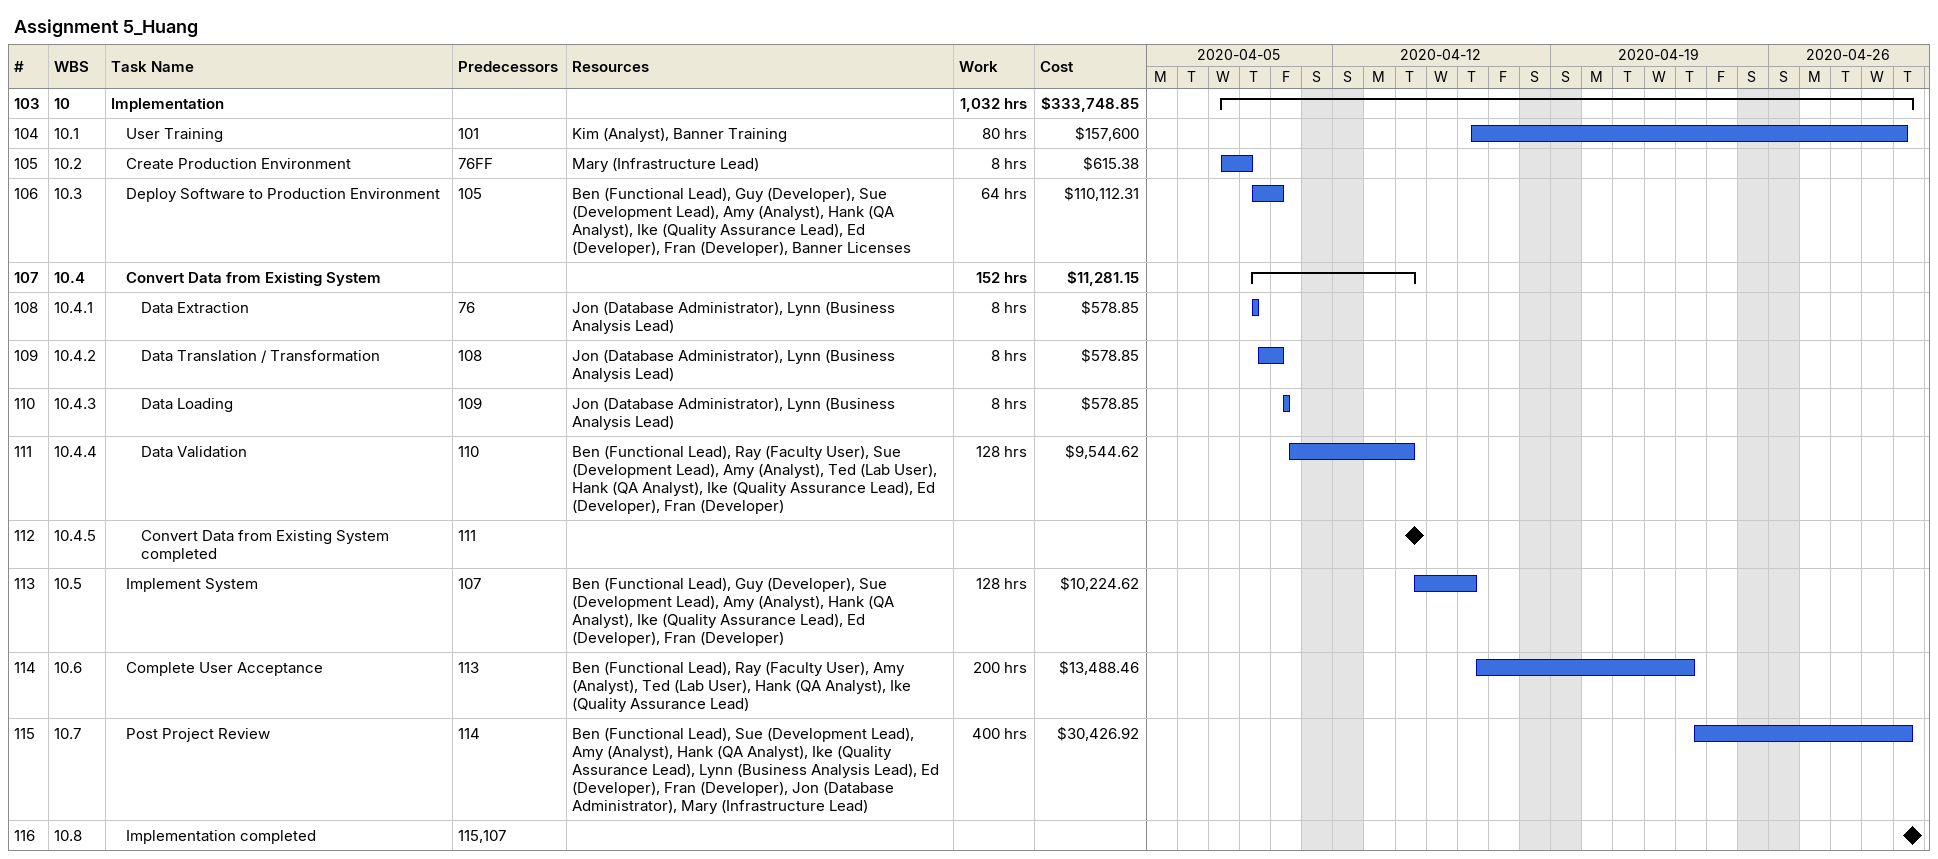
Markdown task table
Assignment 5_Huang

| ID | WBS | Task | Start | Finish | Predecessors | Resources | Work (h) | Cost ($) |
|---|---|---|---|---|---|---|---|---|
| 103 | 10 | **Implementation** | 2020-04-08 | 2020-04-30 |  |  | 1032 | 333748.85 |
| 104 | 10.1 | User Training | 2020-04-16 | 2020-04-30 | 101 | Kim (Analyst), Banner Training | 80 | 157600 |
| 105 | 10.2 | Create Production Environment | 2020-04-08 | 2020-04-09 | 76FF | Mary (Infrastructure Lead) | 8 | 615.38 |
| 106 | 10.3 | Deploy Software to Production Environment | 2020-04-09 | 2020-04-10 | 105 | Ben (Functional Lead), Guy (Developer), Sue (Development Lead), Amy (Analyst), Hank (QA Analyst), Ike (Quality Assurance Lead), Ed (Developer), Fran (Developer), Banner Licenses | 64 | 110112.31 |
| 107 | 10.4 | **Convert Data from Existing System** | 2020-04-09 | 2020-04-14 |  |  | 152 | 11281.15 |
| 108 | 10.4.1 | Data Extraction | 2020-04-09 | 2020-04-09 | 76 | Jon (Database Administrator), Lynn (Business Analysis Lead) | 8 | 578.85 |
| 109 | 10.4.2 | Data Translation / Transformation | 2020-04-09 | 2020-04-10 | 108 | Jon (Database Administrator), Lynn (Business Analysis Lead) | 8 | 578.85 |
| 110 | 10.4.3 | Data Loading | 2020-04-10 | 2020-04-10 | 109 | Jon (Database Administrator), Lynn (Business Analysis Lead) | 8 | 578.85 |
| 111 | 10.4.4 | Data Validation | 2020-04-10 | 2020-04-14 | 110 | Ben (Functional Lead), Ray (Faculty User), Sue (Development Lead), Amy (Analyst), Ted (Lab User), Hank (QA Analyst), Ike (Quality Assurance Lead), Ed (Developer), Fran (Developer) | 128 | 9544.62 |
| 112 | 10.4.5 | Convert Data from Existing System completed (milestone) | 2020-04-14 | 2020-04-14 | 111 |  |  |  |
| 113 | 10.5 | Implement System | 2020-04-14 | 2020-04-16 | 107 | Ben (Functional Lead), Guy (Developer), Sue (Development Lead), Amy (Analyst), Hank (QA Analyst), Ike (Quality Assurance Lead), Ed (Developer), Fran (Developer) | 128 | 10224.62 |
| 114 | 10.6 | Complete User Acceptance | 2020-04-16 | 2020-04-23 | 113 | Ben (Functional Lead), Ray (Faculty User), Amy (Analyst), Ted (Lab User), Hank (QA Analyst), Ike (Quality Assurance Lead) | 200 | 13488.46 |
| 115 | 10.7 | Post Project Review | 2020-04-23 | 2020-04-30 | 114 | Ben (Functional Lead), Sue (Development Lead), Amy (Analyst), Hank (QA Analyst), Ike (Quality Assurance Lead), Lynn (Business Analysis Lead), Ed (Developer), Fran (Developer), Jon (Database Administrator), Mary (Infrastructure Lead) | 400 | 30426.92 |
| 116 | 10.8 | Implementation completed (milestone) | 2020-04-30 | 2020-04-30 | 115, 107 |  |  |  |
